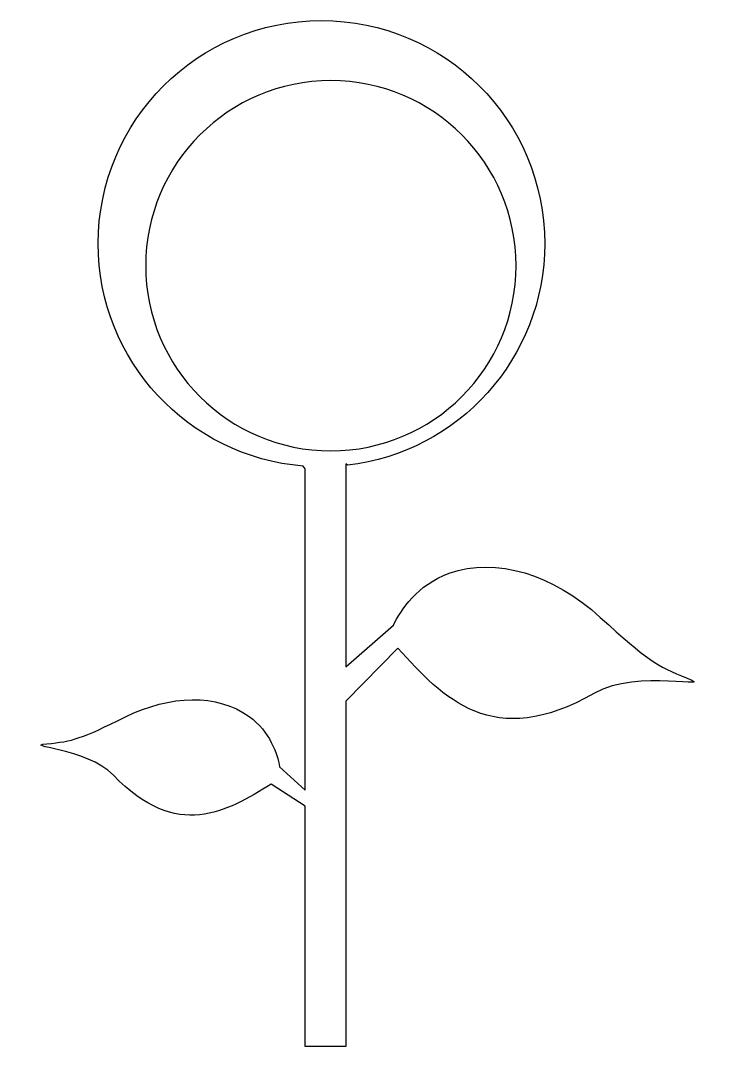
# Model space of a CAD drawing. Header units: centimetres. Extents: x -4.8 to 4.9, y -7.1 to 7.1.
import ezdxf

# ---------------------------------------------------------------- set-up
doc = ezdxf.new("R2010")
doc.units = ezdxf.units.CM
doc.header["$MEASUREMENT"] = 0
doc.layers.add('Camada 1', color=7, linetype='Continuous')

msp = doc.modelspace()

# ---------------------------------------------------------------- linework, layer by layer
at = {"layer": 'Camada 1'}
for points, knots in [([(-0.86365, -3.56088), (-0.86365, -3.56088), (-1.21761, -3.23796), (-1.21761, -3.23796), (-1.21761, -3.23796), (-1.25148, -3.05418), (-1.35083, -2.74795), (-1.64216, -2.53777), (-1.64216, -2.53777), (-2.08253, -2.2194), (-2.73584, -2.23839), (-3.35523, -2.54423), (-3.35523, -2.54423), (-3.97623, -2.84924), (-4.08252, -2.88388), (-4.44682, -2.91862), (-4.44682, -2.91862), (-4.81099, -2.9536), (-3.89291, -2.97164), (-3.52398, -3.35272), (-3.52398, -3.35272), (-2.63464, -4.2718), (-1.95516, -3.86003), (-1.33572, -3.47763), (-1.33572, -3.47763), (-1.33572, -3.47763), (-0.86362, -3.78529), (-0.86362, -3.78529), (-0.86362, -3.78529), (-0.86362, -3.78529), (-0.86362, -7.11769), (-0.86362, -7.11769), (-0.86362, -7.11769), (-0.86362, -7.11769), (-0.30067, -7.11768), (-0.30067, -7.11768), (-0.30067, -7.11768), (-0.30067, -7.11768), (-0.30067, -2.32806), (-0.30067, -2.32806), (-0.30067, -2.32806), (-0.30067, -2.32806), (0.42201, -1.59098), (0.42201, -1.59098), (0.42201, -1.59098), (1.04709, -2.27898), (1.73424, -3.02812), (3.1506, -2.21354), (3.1506, -2.21354), (3.73673, -1.87686), (4.86767, -2.17819), (4.43394, -2.00703), (4.43394, -2.00703), (4.00018, -1.83603), (3.88197, -1.75623), (3.22884, -1.16367), (3.22884, -1.16367), (2.57786, -0.57084), (1.7844, -0.31719), (1.13257, -0.55198), (1.13257, -0.55198), (0.69259, -0.71033), (0.46235, -1.06181), (0.35919, -1.27376), (0.35919, -1.27376), (0.35919, -1.27376), (-0.30068, -1.84878), (-0.30068, -1.84878), (-0.30068, -1.84878), (-0.30068, -1.84878), (-0.30067, 0.96519), (-0.30067, 0.96519), (-0.30067, 0.96519), (-0.30067, 0.96519), (-0.27588, 0.94606), (-0.27588, 0.94606), (-0.27588, 0.94606), (1.26325, 1.12569), (2.45785, 2.4341), (2.45785, 4.02147), (2.45785, 4.02147), (2.45782, 5.73144), (1.07167, 7.11768), (-0.63844, 7.11768), (-0.63844, 7.11768), (-2.34847, 7.11768), (-3.73467, 5.73144), (-3.73467, 4.02149), (-3.73467, 4.02149), (-3.73467, 2.3965), (-2.48306, 1.06408), (-0.89119, 0.93531), (-0.89119, 0.93531), (-0.89119, 0.93531), (-0.86365, 0.89806), (-0.86365, 0.89806), (-0.86365, 0.89806), (-0.86365, 0.89806), (-0.86365, -3.56088), (-0.86365, -3.56088), (-0.86365, -3.56088), (-0.86365, -3.56088), (-0.86365, -3.56088), (-0.86365, -3.56088)], [0, 0, 0, 0, 0.03703704, 0.03703704, 0.03703704, 0.03703704, 0.07407407, 0.07407407, 0.07407407, 0.07407407, 0.11111111, 0.11111111, 0.11111111, 0.11111111, 0.14814815, 0.14814815, 0.14814815, 0.14814815, 0.18518519, 0.18518519, 0.18518519, 0.18518519, 0.22222222, 0.22222222, 0.22222222, 0.22222222, 0.25925926, 0.25925926, 0.25925926, 0.25925926, 0.2962963, 0.2962963, 0.2962963, 0.2962963, 0.33333333, 0.33333333, 0.33333333, 0.33333333, 0.37037037, 0.37037037, 0.37037037, 0.37037037, 0.40740741, 0.40740741, 0.40740741, 0.40740741, 0.44444444, 0.44444444, 0.44444444, 0.44444444, 0.48148148, 0.48148148, 0.48148148, 0.48148148, 0.51851852, 0.51851852, 0.51851852, 0.51851852, 0.55555556, 0.55555556, 0.55555556, 0.55555556, 0.59259259, 0.59259259, 0.59259259, 0.59259259, 0.62962963, 0.62962963, 0.62962963, 0.62962963, 0.66666667, 0.66666667, 0.66666667, 0.66666667, 0.7037037, 0.7037037, 0.7037037, 0.7037037, 0.74074074, 0.74074074, 0.74074074, 0.74074074, 0.77777778, 0.77777778, 0.77777778, 0.77777778, 0.81481481, 0.81481481, 0.81481481, 0.81481481, 0.85185185, 0.85185185, 0.85185185, 0.85185185, 0.88888889, 0.88888889, 0.88888889, 0.88888889, 0.92592593, 0.92592593, 0.92592593, 0.92592593, 1, 1, 1, 1]), ([(-3.07552, 3.71529), (-3.07552, 5.13356), (-1.92577, 6.28339), (-0.50742, 6.28339), (-0.50742, 6.28339), (0.91091, 6.28339), (2.06073, 5.13356), (2.06073, 3.71529), (2.06073, 3.71529), (2.06073, 2.29702), (0.9109, 1.14719), (-0.50742, 1.14719), (-0.50742, 1.14719), (-1.92577, 1.14719), (-3.07552, 2.29699), (-3.07552, 3.71529)], [0, 0, 0, 0, 0.2, 0.2, 0.2, 0.2, 0.4, 0.4, 0.4, 0.4, 0.6, 0.6, 0.6, 0.6, 1, 1, 1, 1])]:
    msp.add_open_spline(points, degree=3, knots=knots, dxfattribs=at)

doc.saveas('drawing.dxf')
